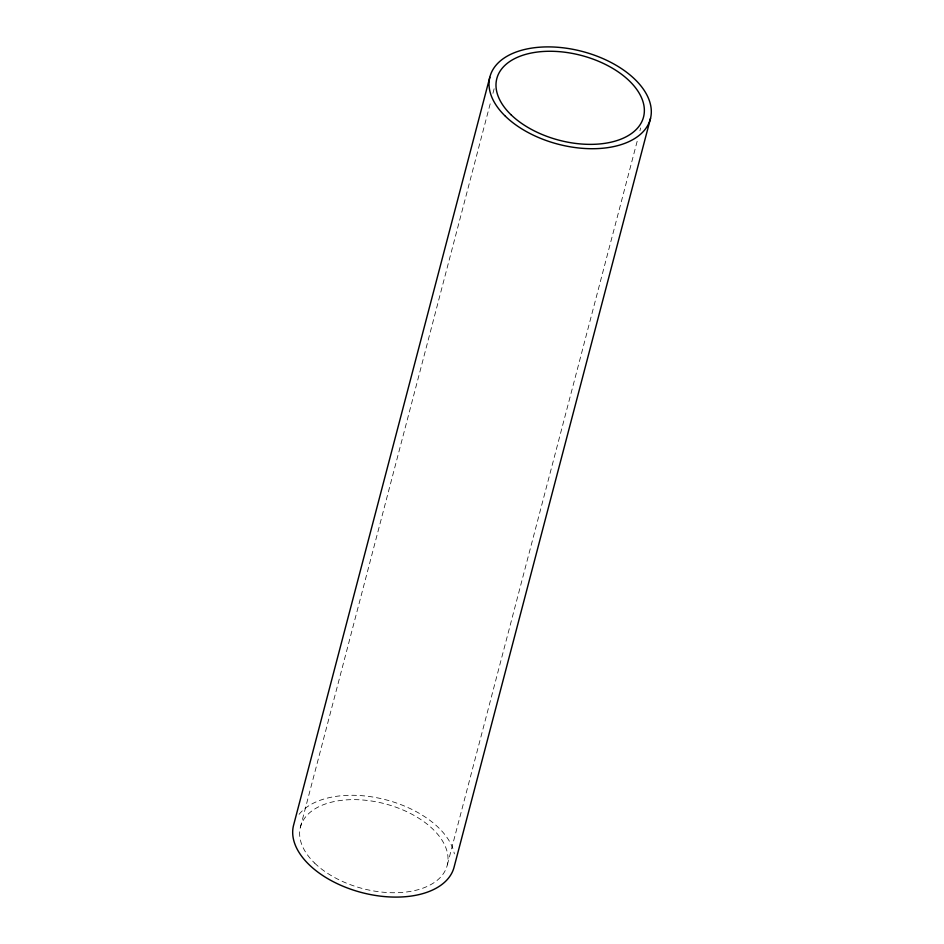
<?xml version="1.0" encoding="UTF-8"?>
<svg xmlns="http://www.w3.org/2000/svg" width="944" height="944" viewBox="0 0 944 944"><rect width="100%" height="100%" fill="white"/><g stroke="black" fill="none" stroke-linecap="round" stroke-linejoin="round"><path stroke-width="0.71" stroke-dasharray="4.72 3.54" d="M300.345 827.463L490.691 101.893M492.933 93.338L494.432 87.639M447.326 864.916L637.672 139.346M639.914 130.791L640.657 127.947M299.095 814.342A82.954 47.932 14.7 0 1 385.01 799.568A82.954 47.932 14.7 0 1 454.371 853.907M314.635 863.087A75.839 43.825 14.7 0 0 442.17 875.3A75.839 43.825 14.7 0 0 364.691 800.17A75.839 43.825 14.7 0 0 314.635 863.087"/><path stroke-width="1.42" d="M489.794 77.337L293.454 825.705A82.954 47.932 14.7 0 0 362.649 892.8A82.954 47.932 14.7 0 0 454.206 866.663L650.546 118.295M505.429 116.289A82.954 47.932 14.7 0 0 644.905 129.658A82.954 47.932 14.7 0 0 560.17 47.483A82.954 47.932 14.7 0 0 505.429 116.289M510.975 114.708A75.839 43.825 14.7 0 0 638.51 126.933A75.839 43.825 14.7 0 0 561.019 51.802A75.839 43.825 14.7 0 0 510.975 114.708"/></g></svg>
